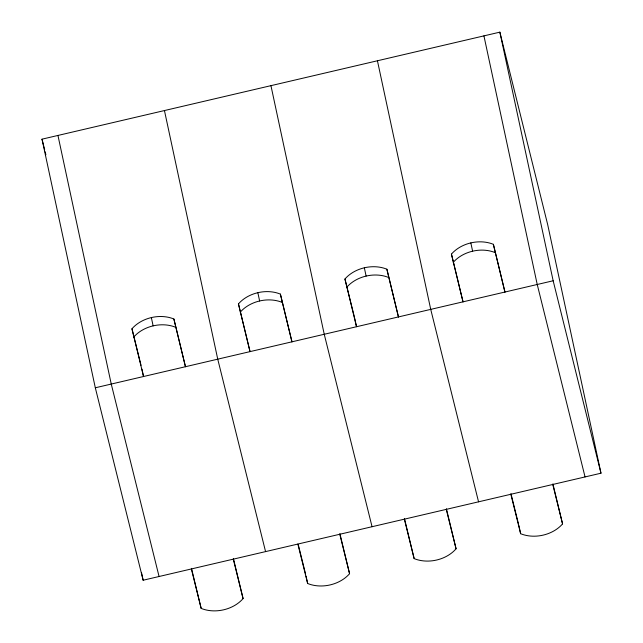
<?xml version="1.0" encoding="UTF-8"?>
<svg xmlns="http://www.w3.org/2000/svg" width="643" height="643" viewBox="0 0 643 643"><rect width="100%" height="100%" fill="white"/><g stroke="black" fill="none" stroke-linecap="round" stroke-linejoin="round"><path stroke-width="0.96" d="M42.02 139.169L499.86 32.15L547.683 224.592L600.98 473.208L143.14 580.227L95.317 387.785L42.02 139.169L44.68 149.859M95.317 387.785L553.157 280.766L499.86 32.15M553.157 280.766L600.98 473.208M585.05 476.929L537.226 284.487L483.93 35.871M493.366 244.316L504.94 292.035L493.366 244.316A31.218 23.566 -12.1 0 0 451.442 254.114L463.016 301.832L451.442 254.114M552.9 483.882L562.561 523.908A31.218 23.566 -12.1 0 1 520.637 533.714L510.839 494.274M552.763 484.476L562.561 523.908M510.968 493.687L518.62 524.463M478.553 501.821L430.73 309.379L377.433 60.763M386.877 269.208L398.451 316.927L386.877 269.208A31.218 23.566 -12.1 0 0 344.945 279.006L356.519 326.732L354.743 318.438M446.403 508.774L456.072 548.8A31.218 23.566 -12.1 0 1 414.14 558.606L404.343 519.166M446.266 509.369L456.072 548.8M344.945 279.006L354.51 317.481M404.479 518.58L414.14 558.606M372.056 526.713L324.241 334.272L270.944 85.664M280.38 294.1L291.954 341.819L280.38 294.1A31.218 23.566 -12.1 0 0 238.457 303.898L250.031 351.625L238.457 303.898M339.914 533.666L349.575 573.693A31.218 23.566 -12.1 0 1 307.651 583.498L297.846 544.058M339.777 534.261L349.575 573.693M298.223 544.428L305.634 574.247M265.567 551.606L217.744 359.172L164.447 110.556M173.883 318.992L185.465 366.711L173.883 318.992A31.218 23.566 -12.1 0 0 131.96 328.79L143.534 376.517L141.958 369.146M233.417 558.558L243.078 598.593A31.218 23.566 -12.1 0 1 201.155 608.391L191.357 568.959M233.28 559.153L243.078 598.593M131.96 328.79L141.042 365.345M191.493 568.364L201.155 608.391M159.07 576.498L111.255 384.064L57.95 135.448M45.163 151.804L45.886 154.722M470.837 242.901L472.613 251.188M518.861 525.419L520.637 533.714M364.34 267.793L366.116 276.088M257.851 292.694L259.627 300.98M306.068 576.128L307.651 583.498M151.354 317.586L153.13 325.872M141.46 572.399L143.14 580.227M453.219 262.4A31.218 23.566 -12.1 0 1 495.142 252.603M346.722 287.292A31.218 23.566 -12.1 0 1 388.653 277.495M133.736 337.077A31.218 23.566 -12.1 0 1 175.66 327.279M240.233 312.185A31.218 23.566 -12.1 0 1 282.156 302.387"/></g></svg>
